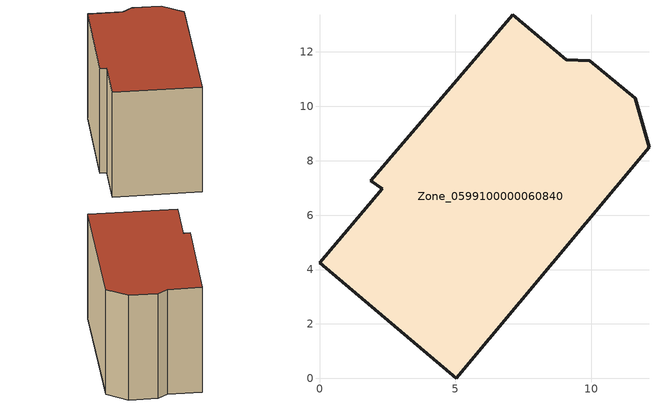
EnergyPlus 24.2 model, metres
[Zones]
Zone_0599100000060840
 floor ground (C_G): 12.12,8.49 5.03,0 0,4.25 2.3,6.96 1.89,7.27 7.11,13.37 9.08,11.72 9.94,11.67 11.6,10.29 z0
 wall outside (C_F): 11.6,10.29 9.94,11.67 9.08,11.72 7.11,13.37 1.89,7.27 2.3,6.96 0,4.25 5.03,0 12.12,8.49 11.6,10.29 z0:8.74
 roof outside (C_R): 5.03,0 12.12,8.49 11.6,10.29 9.94,11.67 9.08,11.72 7.11,13.37 1.89,7.27 2.3,6.96 0,4.25 z8.74
[BUILDING]
Pand.0599100000060840: North Axis=0; Terrain=City; Loads Convergence Tolerance Value=0.04; Temperature Convergence Tolerance Value=0.4; Solar Distribution=FullExterior; Maximum Number of Warmup Days=25; Minimum Number of Warmup Days=1
[Site:Location]
Rotterdam.The.Hague.AP_ZH_NLD Design_Conditions: Latitude=51.96; Longitude=4.45; Time Zone=1; Elevation=-4.5
[SITE:GROUNDTEMPERATURE:BUILDINGSURFACE]
18, 18, 18, 18, 18, 18, 18, 18, 18, 18, 18, 18
[MATERIAL] Thermal Absorptance=0.9; Solar Absorptance=0.7; Visible Absorptance=0.7
Name | Roughness | Thickness | Conductivity | Density | Specific Heat
G.TC.1946 | MediumSmooth | 0.15 | 1 | 540 | 1210
F.TC.1946 | Rough | 0.3 | 0.857143 | 1920 | 840
R.TC.1946 | MediumRough | 0.2 | 0.909091 | 1500 | 1000
[CONSTRUCTION]
C_G: G.TC.1946
C_F: F.TC.1946
C_R: R.TC.1946
[ZONE]
Zone_0599100000060840: Type=1; Multiplier=1; Ceiling Height=Autocalculate; Volume=Autocalculate; Floor Area=autocalculate; Part of Total Floor Area=Yes
[ZONEINFILTRATION:DESIGNFLOWRATE]
Infil_Zone_0599100000060840: Zone or ZoneList or Space or SpaceList=Zone_0599100000060840; Schedule=AlwaysOn; Design Flow Rate Calculation Method=Flow/Area; Flow Rate per Floor Area=0.003; Constant Term Coefficient=1; Temperature Term Coefficient=0; Velocity Term Coefficient=0; Velocity Squared Term Coefficient=0
[HVACTEMPLATE:ZONE:IDEALLOADSAIRSYSTEM]
Zone_0599100000060840: Maximum Heating Supply Air Temperature=50; Minimum Cooling Supply Air Temperature=13; Maximum Heating Supply Air Humidity Ratio=0.0156; Minimum Cooling Supply Air Humidity Ratio=0.0077; Heating Limit=NoLimit; Cooling Limit=NoLimit; Dehumidification Control Type=ConstantSensibleHeatRatio; Cooling Sensible Heat Ratio=0.7; Dehumidification Setpoint=60; Humidification Control Type=None; Humidification Setpoint=30; Outdoor Air Method=None; Outdoor Air Flow Rate per Person=0.00944; Outdoor Air Flow Rate per Zone Floor Area=0; Outdoor Air Flow Rate per Zone=0; Demand Controlled Ventilation Type=None; Outdoor Air Economizer Type=NoEconomizer; Heat Recovery Type=None; Sensible Heat Recovery Effectiveness=0.7; Latent Heat Recovery Effectiveness=0.65
[ZONECONTROL:THERMOSTAT]
ThermostatControl_Zone_0599100000060840: Zone or ZoneList=Zone_0599100000060840; Control Type Schedule=DualSetpointControlType; Control 1=Thermostat_Zone_0599100000060840; Temperature Difference Between Cutout And Setpoint=0
[THERMOSTATSETPOINT:DUALSETPOINT]
Thermostat_Zone_0599100000060840: Heating Setpoint Temperature Schedule=HeatingSetpoint_Zone_0599100000060840; Cooling Setpoint Temperature Schedule=CoolingSetpoint_Zone_0599100000060840
[SCHEDULE:COMPACT]
HeatingSetpoint_Zone_0599100000060840: Through: 12/31, For: AllDays, Until: 24:00, 21
CoolingSetpoint_Zone_0599100000060840: Through: 12/31, For: AllDays, Until: 24:00, 24
DualSetpointControlType: Through: 12/31, For: AllDays, Until: 24:00, 4
AlwaysOn: Through: 12/31, For: AllDays, Until: 24:00, 1
